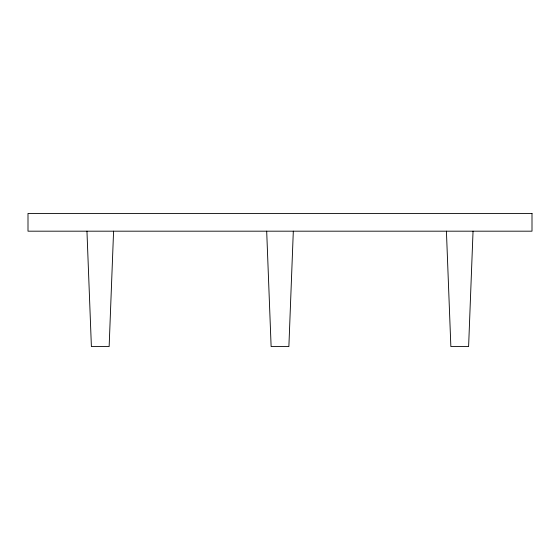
<?xml version="1.0" encoding="UTF-8"?>
<svg xmlns="http://www.w3.org/2000/svg" width="560" height="560" viewBox="0 0 560 560"><rect width="100%" height="100%" fill="white"/><g stroke="black" fill="none" stroke-linecap="round" stroke-linejoin="round"><path stroke-width="0.84" d="M113.582 231.182L109.144 346.57L91.392 346.57L86.954 231.182M293.314 231.182L288.876 346.57L271.124 346.57L266.686 231.182M473.046 231.182L468.608 346.57L450.856 346.57L446.418 231.182M532 213.43L28 213.43L28 231.182L532 231.182L532 213.43"/></g></svg>
